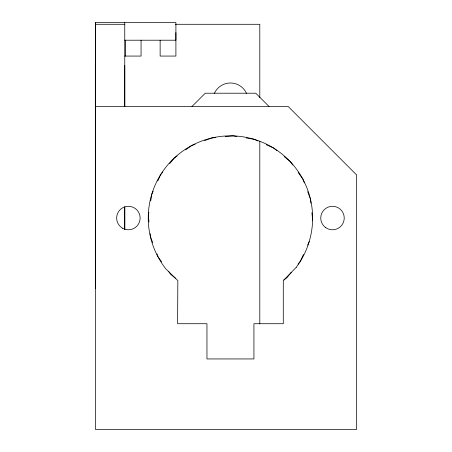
<?xml version="1.0" encoding="UTF-8"?>
<svg xmlns="http://www.w3.org/2000/svg" width="452" height="452" viewBox="0 0 452 452"><rect width="100%" height="100%" fill="white"/><g stroke="black" fill="none" stroke-linecap="round" stroke-linejoin="round"><path stroke-width="0.68" d="M95.327 253.267L95.327 65.387M95.406 209.96L95.327 206.468M95.406 204.711L95.406 196.213M95.406 188.682L95.406 175.918M95.406 167.619L95.406 127.56M95.406 125.153L95.406 107.644M95.406 22.6L95.406 106.486L288.167 106.486L356.673 174.992L356.673 429.4L95.406 429.4L95.406 22.6L175.901 22.6L175.901 40.211L124.763 40.211M124.763 229.407L124.763 207.056M124.763 106.486L124.763 65.387M175.901 32.584L175.901 56.065L160.138 56.065L160.138 40.211M95.327 179.913L95.327 170.02M95.327 98.948L95.327 90.456M95.327 198.179L95.327 189.676M95.327 83.682L95.327 77.162M95.327 66.947L95.327 65.551M95.327 146.341L95.327 135.724M95.327 187.523L95.327 177.625M95.327 75.919L95.327 71.828M148.872 212.242L148.346 215.485L148.99 221.87M150.731 200.841L151.793 194.309L153.183 191.213M95.327 68.026L95.327 66.63M157.782 180.992L160.601 174.743L162.822 172.02M303.445 254.476L300.411 261.211L298.021 264.143M307.614 245.21L309.219 241.645M169.669 163.63L174.173 158.121L177.127 155.991M291.348 272.313L286.839 277.833L283.879 279.963M191.987 106.486L205.259 93.214L255.753 93.214L269.025 106.486M185.602 149.889L191.58 145.584L195.117 144.239M204.53 140.674L211.643 137.973L215.525 137.583M225.215 136.606L232.995 135.82L236.95 136.459M95.406 24.289L124.763 24.289M175.404 24.289L259.798 24.289L259.798 97.609M124.763 56.065L141.058 56.065L141.058 40.211M246.3 137.984L254.171 139.261L257.9 140.939M266.375 144.753L273.742 148.07L276.946 150.691M284.076 156.511L290.359 161.641L292.789 165.014M175.399 278.189L170.653 274.313L168.816 271.765M298.179 172.494L302.902 179.054L304.365 182.924M161.709 261.9L158.11 256.9L156.991 253.951M307.682 191.659L310.513 199.134L310.919 203.191M152.719 242.684L150.505 236.837L150.183 233.644M311.88 212.683L312.665 220.48M259.798 141.318L259.798 323.909M125.645 40.177L125.645 56.065M124.763 22.6L124.763 106.774M124.763 206.88L124.763 229.441M95.327 205.705L95.327 288.495M214.299 93.57A17.611 17.611 0 0 1 246.589 93.57M296.258 267.285L283.285 280.573L283.285 323.717L253.928 323.717L253.928 358.944L206.959 358.944L206.959 323.717L177.602 323.717L177.839 280.573L165.844 268.861A82.196 82.196 0 0 1 174.184 158.115A82.196 82.196 0 0 1 285.235 156.771A82.196 82.196 0 0 1 296.258 267.285M325.474 227.452A11.741 11.741 0 0 0 344.153 219.412A11.741 11.741 0 0 0 327.847 207.253A11.741 11.741 0 0 0 325.474 227.452M122.526 228.209A11.741 11.741 0 0 0 140.137 218.039A11.741 11.741 0 0 0 122.526 207.869A11.741 11.741 0 0 0 122.526 228.209"/></g></svg>
